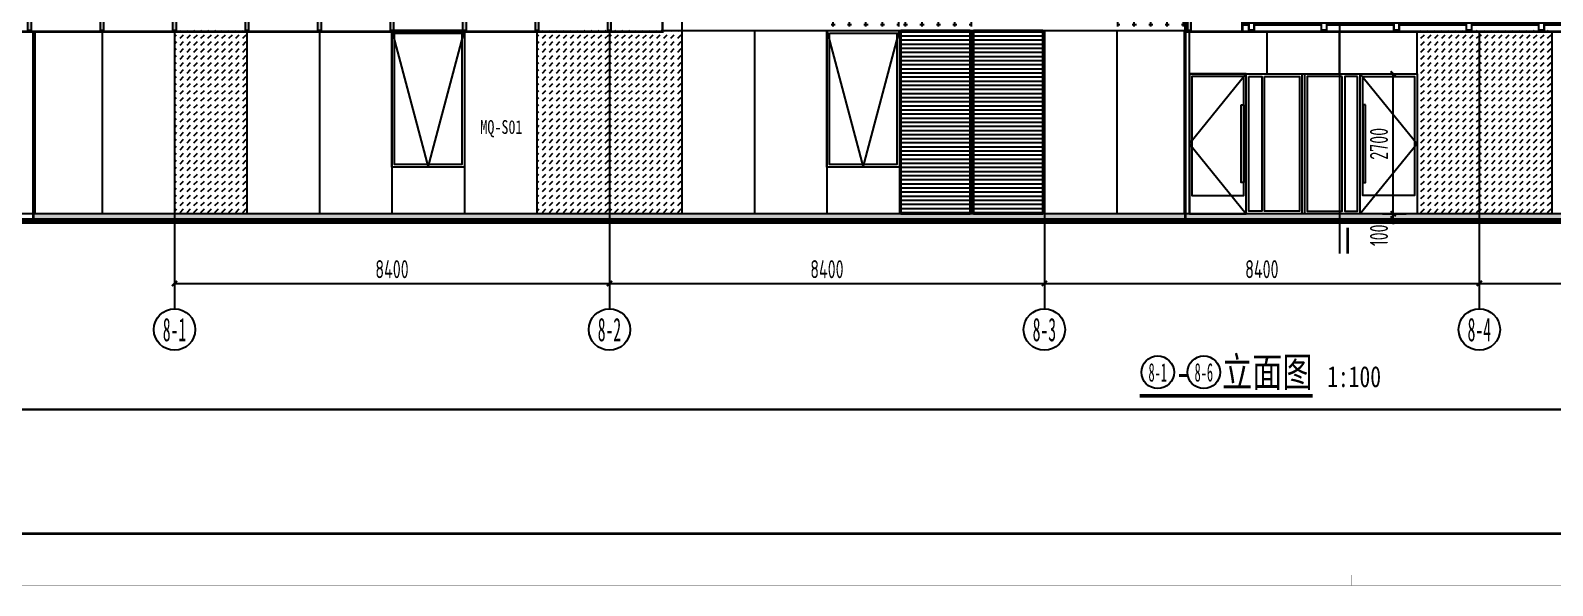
# Model space of a CAD drawing. Extents: x -863035 to 270371, y -8918 to 240488.
# Drawn here: x -382475 to -353077, y 23672 to 34396 of the extents above; entities that cross this region are included whole.
import ezdxf
from ezdxf.enums import TextEntityAlignment as Align
from ezdxf.xclip import XClip

# ---------------------------------------------------------------- set-up
doc = ezdxf.new("R2010")
doc.units = 0
doc.header["$LTSCALE"] = 1000
doc.header["$MEASUREMENT"] = 0
doc.header["$XCLIPFRAME"] = 0
doc.linetypes.add('109-34 轴网$0$L1$0$$AUDIT_BAD_LTYPE1', pattern=[0])
for name, color, linetype in [('01-标注_符号', 200, 'Continuous'), ('01-标注_轴线坐标', 132, 'Continuous'), ('02-TEXT_标注', 130, 'Continuous'), ('02-TEXT_轴号', 7, 'Continuous'), ('05-填充_156', 156, 'Continuous'), ('05-填充_18', 18, 'Continuous'), ('A-C_窗', 140, 'Continuous'), ('AXIS_TEXT', 7, 'Continuous'), ('D_玻璃', 152, 'Continuous'), ('D_铝板', 181, 'Continuous'), ('DIM_SYMB', 3, 'Continuous'), ('E-立面', 255, 'Continuous'), ('E-立面轮廓', 241, 'Continuous'), ('PUB_DIM', 3, 'Continuous')]:
    doc.layers.add(name, color=color, linetype=linetype)
doc.layers.add('04-不打印_辅助线', color=165, linetype='Continuous', plot=False)
doc.styles.add('_TCH_AXIS', font='STXIHEI.TTF')
doc.styles.add('_TCH_DIM_T3', font='ROS1', dxfattribs={"width": 0.75, "bigfont": 'JD'})
doc.styles.add('_TCH_LABEL', font='', dxfattribs={"width": 0.75})
doc.styles.add('COMPLEX', font='COMPLEX')
doc.styles.get("Standard").update_dxf_attribs({"font": 'STXIHEI.TTF', "width": 0.75})
doc.styles.get('_TCH_LABEL').set_extended_font_data('SimSun')
doc.dimstyles.new('_TCH_ARCH&&100', dxfattribs={"dimtxt": 350, "dimasz": 100, "dimexe": 250, "dimexo": 300, "dimgap": 100, "dimtad": 1, "dimdec": 0, "dimzin": 0, "dimdsep": 46, "dimtxsty": '_TCH_DIM_T3', "dimblk": 'ARCHTICK', "dimcen": 0.09, "dimclrt": 7, "dimazin": 2, "dimtfac": 1, "dimtdec": 0, "dimtix": 1, "dimtmove": 2, "dimatfit": 3, "dimfxl": 0, "dimtolj": 1, "dimtzin": 0, "dimarcsym": 0})

# ---------------------------------------------------------------- blocks, each defined once
blk = doc.blocks.new('图框-A1')
for points, const_width in [([(0, 0), (841, 0), (841, 594), (0, 594)], 0.05), ([(766, 584), (25, 584), (25, 10), (766, 10)], 0.5)]:
    blk.add_lwpolyline(points, close=True, dxfattribs=dict(const_width=const_width))
at = {"const_width": 0.05}
blk.add_lwpolyline([(420.5, 0), (420.5, 2)], dxfattribs=at)
blk = doc.blocks.new('单爪')
at = {"linetype": 'ByBlock'}
for points in [[(21676, 19383, 0.319961), (21666, 19375), (21676, 19375)], [(21729, 19383, -0.319961), (21739, 19375), (21729, 19375)]]:
    blk.add_hatch(color=256, dxfattribs=at).paths.add_polyline_path(points)
for p, q in [((21675, 19465), (21675, 19486)), ((21675, 19486), (21730, 19486)), ((21675, 19465), (21702, 19465)), ((21676, 19375), (21676, 19450)), ((21676, 19450), (21686, 19450)), ((21683, 19454), (21683, 19465)), ((21683, 19465), (21721, 19465)), ((21683, 19454), (21721, 19454)), ((21686, 19450), (21686, 19454)), ((21730, 19465), (21702, 19465)), ((21719, 19450), (21719, 19454)), ((21719, 19450), (21729, 19450)), ((21721, 19454), (21721, 19465)), ((21729, 19450), (21729, 19375)), ((21730, 19486), (21804, 19519)), ((21730, 19465), (21804, 19507)), ((21730, 19465), (21730, 19486)), ((21813, 19582), (21797, 19579)), ((21797, 19575), (21797, 19579)), ((21857, 19579), (21797, 19579)), ((21811, 19576), (21797, 19576)), ((21797, 19575), (21810, 19575)), ((21797, 19553), (21797, 19557)), ((21797, 19557), (21810, 19557)), ((21797, 19556), (21811, 19556)), ((21797, 19553), (21797, 19553)), ((21807, 19550), (21797, 19553)), ((21850, 19519), (21804, 19519)), ((21804, 19507), (21804, 19519)), ((21850, 19507), (21804, 19507)), ((21849, 19519), (21805, 19519)), ((21849, 19507), (21805, 19507)), ((21811, 19550), (21807, 19550)), ((21847, 19521), (21808, 19521)), ((21808, 19519), (21808, 19521)), ((21808, 19506), (21808, 19507)), ((21847, 19506), (21808, 19506)), ((21810, 19557), (21810, 19575)), ((21811, 19548), (21811, 19576)), ((21811, 19557), (21811, 19575)), ((21843, 19548), (21811, 19548)), ((21812, 19547), (21811, 19548)), ((21842, 19547), (21812, 19547)), ((21812, 19499), (21815, 19499)), ((21812, 19487), (21812, 19499)), ((21812, 19487), (21842, 19487)), ((21814, 19485), (21812, 19487)), ((21841, 19582), (21813, 19582)), ((21815, 19537), (21813, 19536)), ((21815, 19537), (21813, 19536)), ((21813, 19536), (21813, 19526)), ((21813, 19536), (21813, 19526)), ((21815, 19525), (21813, 19526)), ((21815, 19525), (21813, 19526)), ((21841, 19485), (21814, 19485)), ((21839, 19537), (21815, 19537)), ((21839, 19537), (21815, 19537)), ((21815, 19525), (21839, 19525)), ((21815, 19521), (21815, 19525)), ((21839, 19525), (21815, 19525)), ((21839, 19525), (21815, 19525)), ((21839, 19521), (21815, 19521)), ((21815, 19499), (21815, 19506)), ((21834, 19538), (21820, 19538)), ((21820, 19537), (21820, 19538)), ((21820, 19536), (21820, 19526)), ((21820, 19536), (21820, 19526)), ((21821, 19542), (21821, 19547)), ((21834, 19542), (21821, 19542)), ((21821, 19542), (21821, 19538)), ((21827, 19525), (21825, 19521)), ((21827, 19540), (21827, 19522)), ((21827, 19530), (21827, 19512)), ((21827, 19521), (21829, 19525)), ((21833, 19542), (21833, 19547)), ((21834, 19542), (21834, 19538)), ((21834, 19537), (21834, 19538)), ((21834, 19536), (21834, 19526)), ((21834, 19536), (21834, 19526)), ((21841, 19536), (21839, 19537)), ((21841, 19536), (21839, 19537)), ((21841, 19526), (21839, 19525)), ((21841, 19526), (21839, 19525)), ((21839, 19525), (21839, 19521)), ((21840, 19499), (21840, 19506)), ((21842, 19499), (21840, 19499)), ((21857, 19579), (21841, 19582)), ((21841, 19536), (21841, 19526)), ((21841, 19536), (21841, 19526)), ((21841, 19485), (21842, 19487)), ((21842, 19547), (21843, 19548)), ((21842, 19487), (21842, 19499)), ((21843, 19548), (21843, 19576)), ((21857, 19576), (21843, 19576)), ((21857, 19556), (21843, 19556)), ((21847, 19550), (21843, 19550)), ((21845, 19557), (21845, 19575)), ((21857, 19575), (21845, 19575)), ((21857, 19557), (21845, 19557)), ((21857, 19553), (21847, 19550)), ((21847, 19519), (21847, 19521)), ((21847, 19506), (21847, 19507)), ((21850, 19507), (21850, 19519)), ((21857, 19575), (21857, 19579)), ((21857, 19553), (21857, 19557)), ((21676, 19375), (21729, 19375))]:
    blk.add_line(p, q, dxfattribs=at)
at = {"ltscale": 0.2}
blk.add_line((21827, 19481), (21827, 19586), dxfattribs=at)
at = {"linetype": 'ByBlock'}
for centre, radius, start, end in [((21817, 19531), 6.13, 55.6158, 124.3842), ((21817, 19531), 6.13, 55.6158, 124.3842), ((21817, 19531), 6.13, 235.6158, 304.3842), ((21817, 19531), 6.13, 235.6158, 304.3842), ((21827, 19514), 22.9, 72.412, 107.588), ((21827, 19548), 22.9, 252.412, 287.588), ((21838, 19531), 6.13, 55.6158, 124.3842), ((21838, 19531), 6.13, 55.6158, 124.3842), ((21838, 19531), 6.13, 235.6158, 304.3842), ((21838, 19531), 6.13, 235.6158, 304.3842), ((21676, 19372), 10.9, 93.5382, 164.5088), ((21728, 19372), 10.9, 15.4912, 86.4618)]:
    blk.add_arc(centre, radius, start, end, dxfattribs=at)
blk = doc.blocks.new('9-x')
at = {"layer": 'D_玻璃'}
for p, q in [((1243, 0), (1400, 0)), ((-9000, 0), (-8743, 0)), ((-9000, -18), (-8743, -18)), ((-8707, 0), (-8493, 0)), ((-8707, -18), (-8493, -18)), ((-8457, 0), (1400, 0)), ((-8457, -18), (1400, -18)), ((-7307, 0), (-7093, 0)), ((-7307, -18), (-7093, -18)), ((-5907, 0), (-5693, 0)), ((-5907, -18), (-5693, -18)), ((-4507, 0), (-4293, 0)), ((-4507, -18), (-4293, -18)), ((-3107, 0), (-2893, 0)), ((-3107, -18), (-2893, -18)), ((-1707, 0), (-1493, 0)), ((-1707, -18), (-1493, -18)), ((-307, 0), (-93, 0)), ((-307, -18), (-93, -18)), ((1243, -18), (1400, -18)), ((1400, -18), (1400, 0))]:
    blk.add_line(p, q, dxfattribs=at)
at = {"layer": 'D_铝板'}
for p, q in [((-9000, -200), (-8650, -200)), ((-9000, -250), (-8650, -250))]:
    blk.add_line(p, q, dxfattribs=at)
for points in [[(-8650, -200), (-8550, -200), (-8550, -350), (-8650, -350), (-8650, -200)], [(-8550, -200), (1250, -200)], [(-7250, -250), (-8550, -250)], [(-7250, -200), (-7150, -200), (-7150, -350), (-7250, -350), (-7250, -200)], [(-5850, -250), (-7150, -250)], [(-5850, -200), (-5750, -200), (-5750, -350), (-5850, -350), (-5850, -200)], [(-4450, -250), (-5750, -250)], [(-4450, -200), (-4350, -200), (-4350, -350), (-4450, -350), (-4450, -200)], [(-3050, -250), (-4350, -250)], [(-3050, -200), (-2950, -200), (-2950, -350), (-3050, -350), (-3050, -200)], [(-1650, -250), (-2950, -250)], [(-1650, -200), (-1550, -200), (-1550, -350), (-1650, -350), (-1650, -200)], [(1150, -250), (-1550, -250)], [(-250, -200), (-150, -200), (-150, -350), (-250, -350), (-250, -200)], [(1150, -200), (1250, -200), (1250, -350), (1150, -350), (1150, -200)]]:
    blk.add_lwpolyline(points, dxfattribs=at)
for points in [[(-8647, -203), (-8553, -203), (-8553, -347), (-8647, -347)], [(-7247, -203), (-7153, -203), (-7153, -347), (-7247, -347)], [(-5847, -203), (-5753, -203), (-5753, -347), (-5847, -347)], [(-4447, -203), (-4353, -203), (-4353, -347), (-4447, -347)], [(-3047, -203), (-2953, -203), (-2953, -347), (-3047, -347)], [(-1647, -203), (-1553, -203), (-1553, -347), (-1647, -347)], [(-247, -203), (-153, -203), (-153, -347), (-247, -347)], [(1153, -203), (1247, -203), (1247, -347), (1153, -347)]]:
    blk.add_lwpolyline(points, close=True, dxfattribs=at)
at = {"layer": 'D_铝板', "xscale": -1}
for p in [(13102, -19575), (14502, -19575), (15902, -19575), (17302, -19575), (18702, -19575), (20102, -19575), (21502, -19575)]:
    blk.add_blockref('单爪', p, dxfattribs=at)
at = {"layer": 'D_铝板'}
for p in [(-30302, -19575), (-28902, -19575), (-27502, -19575), (-26102, -19575), (-24702, -19575), (-23302, -19575), (-21902, -19575), (-20502, -19575)]:
    blk.add_blockref('单爪', p, dxfattribs=at)
blk = doc.blocks.new('*U25')
at = {"layer": '05-填充_18'}
h = blk.add_hatch(color=256, dxfattribs=at)
h.dxf.hatch_style = 1
h.paths.add_polyline_path([(60, -10350), (0, -10350), (0, 310), (60, 310)])
blk.add_lwpolyline([(60, -10350), (0, -10350), (0, 310), (60, 310)], close=True)
blk = doc.blocks.new('*U30')
at = {"layer": '05-填充_18'}
h = blk.add_hatch(color=256, dxfattribs=at)
h.dxf.hatch_style = 1
h.paths.add_polyline_path([(60, -14550), (0, -14550), (0, 310), (60, 310)])
blk.add_lwpolyline([(60, -14550), (0, -14550), (0, 310), (60, 310)], close=True)
blk = doc.blocks.new('lghjuytd')
at = {"layer": '05-填充_156'}
h = blk.add_hatch(dxfattribs=at)
h.set_pattern_fill('CROSS', color=136, scale=100, angle=180)
h.set_pattern_definition([(360, (40816.51, -112330.42), (158.75, 158.75), [79.375, -238.125]), (90, (40856.2, -112370.1), (-158.75, 158.75), [79.375, -238.125])])
h.paths.add_polyline_path([(30823.5, -19248.3), (29423.5, -19248.3), (29423.5, -20178.3), (30823.5, -20178.3)])
h = blk.add_hatch(dxfattribs=at)
h.set_pattern_fill('CROSS', color=136, scale=100, angle=180)
h.set_pattern_definition([(360, (42216.51, -112330.42), (158.75, 158.75), [79.375, -238.125]), (90, (42256.2, -112370.1), (-158.75, 158.75), [79.375, -238.125])])
h.paths.add_polyline_path([(32223.5, -19248.3), (30823.5, -19248.3), (30823.5, -20178.3), (32223.5, -20178.3)])
h = blk.add_hatch(dxfattribs=at)
h.set_pattern_fill('CROSS', color=136, scale=100, angle=180)
h.set_pattern_definition([(360, (46316.51, -112330.42), (158.75, 158.75), [79.375, -238.125]), (90, (46356.2, -112370.1), (-158.75, 158.75), [79.375, -238.125])])
h.paths.add_polyline_path([(36323.5, -19248.3), (35023.5, -19248.3), (35023.5, -20178.3), (36323.5, -20178.3)])
at = {"layer": '04-不打印_辅助线'}
blk.add_lwpolyline([(67010, -23718.3), (7385.4, -23718.3)], dxfattribs=at)
at = {"layer": 'A-C_窗'}
blk.add_line((26623.5, -17918.3), (26623.5, -20178.3), dxfattribs=at)
at = {"layer": 'E-立面', "linetype": '109-34 轴网$0$L1$0$$AUDIT_BAD_LTYPE1'}
blk.add_lwpolyline([(7385.4, -23818.3), (66987, -23818.3)], dxfattribs=at)
at = {"layer": 'E-立面轮廓', "const_width": 50}
for points in [[(36348.5, -20203.3), (44248.5, -20203.3), (44248.5, -2893.3), (24398.5, -2893.3), (24398.5, -5318.3)], [(14398.5, -9518.3), (14398.5, -5293.3), (37448.5, -5293.3), (37448.5, -20178.3)], [(36348.5, -23818.3), (36348.5, -17893.3), (26223.5, -17893.3)]]:
    blk.add_lwpolyline(points, dxfattribs=at)
blk.add_lwpolyline([(26248.5, -20203.3), (26248.5, -9493.3), (11208.5, -9493.3), (11208.5, -20203.3)], close=True, dxfattribs=at)
at = {"layer": 'E-立面轮廓', "linetype": '109-34 轴网$0$L1$0$$AUDIT_BAD_LTYPE1', "const_width": 100}
blk.add_lwpolyline([(7385.4, -23868.3), (66987, -23868.3)], dxfattribs=at)
at = {"layer": 'D_铝板'}
for name, p in [('*U30', (36393.5, -5628.2)), ('*U25', (13993.5, -9828.2)), ('*U25', (15393.5, -9828.2)), ('*U25', (16793.5, -9828.2)), ('*U25', (18193.5, -9828.2)), ('*U25', (19593.5, -9828.2)), ('*U25', (20993.5, -9828.2)), ('*U25', (22393.5, -9828.2)), ('*U25', (23793.5, -9828.2)), ('*U25', (25193.5, -9828.2))]:
    blk.add_blockref(name, p, dxfattribs=at)
ref = blk.add_blockref('9-x', (44823.5, -19828.3), dxfattribs=at)
XClip(ref).set_block_clipping_path([(-7400.0000000023, -350), (1399.999999999, -0.0000000006)])
blk = doc.blocks.new('A$C70DF4B89')
at = {"layer": 'A-C_窗'}
for points in [[(-1400, 2640), (0, 2640), (0, 0), (-1400, 0)], [(-1350, 2590), (-50, 2590), (-50, 50), (-1350, 50)]]:
    blk.add_lwpolyline(points, close=True, dxfattribs=at)
blk.add_lwpolyline([(-1400, 2640), (-700, 0), (0, 2640)], dxfattribs=at)
blk = doc.blocks.new('A$C19DA4980')
at = {"layer": 'A-C_窗'}
for points in [[(0, 2700), (4400, 2700), (4400, 0), (0, 0)], [(1100, 2700), (0, 2700), (0, 0), (1100, 0)], [(1050, 2650), (50, 2650), (50, 350), (1050, 350)], [(1150, 2650), (1400, 2650), (1400, 50), (1150, 50)], [(1450, 2650), (2125, 2650), (2125, 50), (1450, 50)], [(2950, 2650), (2275, 2650), (2275, 50), (2950, 50)], [(3250, 2650), (3000, 2650), (3000, 50), (3250, 50)], [(3300, 2700), (4400, 2700), (4400, 0), (3300, 0)], [(3350, 2650), (4350, 2650), (4350, 350), (3350, 350)], [(1000, 2100), (1050, 2100), (1050, 600), (1000, 600)], [(3400, 2100), (3350, 2100), (3350, 600), (3400, 600)]]:
    blk.add_lwpolyline(points, close=True, dxfattribs=at)
for points in [[(1100, 2700), (0, 1350), (1100, 0)], [(2175, 2700), (2175, 0)], [(2225, 2700), (2225, 0)], [(3300, 2700), (4400, 1350), (3300, 0)]]:
    blk.add_lwpolyline(points, dxfattribs=at)
blk = doc.blocks.new('fdsgdfg')
at = {"layer": 'A-C_窗'}
for points in [[(1400, 2640), (0, 2640)], [(0, 2640), (700, 0), (1400, 2640)], [(1400, 0), (0, 0)]]:
    blk.add_lwpolyline(points, dxfattribs=at)
for points in [[(0, 2640), (1400, 2640), (1400, 0), (0, 0)], [(50, 2590), (1350, 2590), (1350, 50), (50, 50)]]:
    blk.add_lwpolyline(points, close=True, dxfattribs=at)
blk = doc.blocks.new('_AXISO')
blk.add_circle((0, 0), 0.5)
at = {"layer": 'AXIS_TEXT', "style": 'COMPLEX', "width": 1.041667}
blk.add_attdef('A', text='', height=0.56, dxfattribs=at).set_placement((-0.25, -0.28), (0.25, -0.28), align=Align.FIT)
blk = doc.blocks.new('_ArchTick')
at = {"color": 0, "linetype": 'ByBlock', "const_width": 0.4}
blk.add_lwpolyline([(-0.5, -0.5), (0.5, 0.5)], dxfattribs=at)
blk = doc.blocks.new('*D214')
at = {"layer": '01-标注_轴线坐标', "color": 0, "lineweight": -2, "transparency": 16777216}
for p, q in [((-379692, 31409), (-379692, 29259)), ((-371292, 31409), (-371292, 29259)), ((-379692, 29509), (-371292, 29509))]:
    blk.add_line(p, q, dxfattribs=at)
at = {"layer": 'Defpoints', "color": 0, "transparency": 16777216}
for p in [(-379692, 31709), (-371292, 31709), (-371292, 29509)]:
    blk.add_point(p, dxfattribs=at)
at = {"layer": '01-标注_轴线坐标', "color": 0, "lineweight": -2, "transparency": 16777216, "xscale": 100, "yscale": 100, "zscale": 100, "rotation": 180}
blk.add_blockref('_ArchTick', (-379692, 29509), dxfattribs=at)
at = {"layer": '01-标注_轴线坐标', "color": 0, "lineweight": -2, "transparency": 16777216, "xscale": 100, "yscale": 100, "zscale": 100}
blk.add_blockref('_ArchTick', (-371292, 29509), dxfattribs=at)
at = {"layer": '01-标注_轴线坐标', "color": 7, "transparency": 16777216, "insert": (-375492, 29784), "char_height": 350, "attachment_point": 5, "style": '_TCH_DIM_T3'}
blk.add_mtext('\\A1;8400', dxfattribs=at)
blk = doc.blocks.new('*D215')
at = {"layer": '01-标注_轴线坐标', "color": 0, "lineweight": -2, "transparency": 16777216}
for p, q in [((-371292, 31409), (-371292, 29259)), ((-362892, 31409), (-362892, 29259)), ((-371292, 29509), (-362892, 29509))]:
    blk.add_line(p, q, dxfattribs=at)
at = {"layer": 'Defpoints', "color": 0, "transparency": 16777216}
for p in [(-371292, 31709), (-362892, 31709), (-362892, 29509)]:
    blk.add_point(p, dxfattribs=at)
at = {"layer": '01-标注_轴线坐标', "color": 0, "lineweight": -2, "transparency": 16777216, "xscale": 100, "yscale": 100, "zscale": 100, "rotation": 180}
blk.add_blockref('_ArchTick', (-371292, 29509), dxfattribs=at)
at = {"layer": '01-标注_轴线坐标', "color": 0, "lineweight": -2, "transparency": 16777216, "xscale": 100, "yscale": 100, "zscale": 100}
blk.add_blockref('_ArchTick', (-362892, 29509), dxfattribs=at)
at = {"layer": '01-标注_轴线坐标', "color": 7, "transparency": 16777216, "insert": (-367092, 29784), "char_height": 350, "attachment_point": 5, "style": '_TCH_DIM_T3'}
blk.add_mtext('\\A1;8400', dxfattribs=at)
blk = doc.blocks.new('*D216')
at = {"layer": '01-标注_轴线坐标', "color": 0, "lineweight": -2, "transparency": 16777216}
for p, q in [((-362892, 31409), (-362892, 29259)), ((-354492, 31409), (-354492, 29259)), ((-362892, 29509), (-354492, 29509))]:
    blk.add_line(p, q, dxfattribs=at)
at = {"layer": 'Defpoints', "color": 0, "transparency": 16777216}
for p in [(-362892, 31709), (-354492, 31709), (-354492, 29509)]:
    blk.add_point(p, dxfattribs=at)
at = {"layer": '01-标注_轴线坐标', "color": 0, "lineweight": -2, "transparency": 16777216, "xscale": 100, "yscale": 100, "zscale": 100, "rotation": 180}
blk.add_blockref('_ArchTick', (-362892, 29509), dxfattribs=at)
at = {"layer": '01-标注_轴线坐标', "color": 0, "lineweight": -2, "transparency": 16777216, "xscale": 100, "yscale": 100, "zscale": 100}
blk.add_blockref('_ArchTick', (-354492, 29509), dxfattribs=at)
at = {"layer": '01-标注_轴线坐标', "color": 7, "transparency": 16777216, "insert": (-358692, 29784), "char_height": 350, "attachment_point": 5, "style": '_TCH_DIM_T3'}
blk.add_mtext('\\A1;8400', dxfattribs=at)
blk = doc.blocks.new('*D217')
at = {"layer": '01-标注_轴线坐标', "color": 0, "lineweight": -2, "transparency": 16777216}
for p, q in [((-354492, 31409), (-354492, 29259)), ((-346092, 31409), (-346092, 29259)), ((-354492, 29509), (-346092, 29509))]:
    blk.add_line(p, q, dxfattribs=at)
at = {"layer": 'Defpoints', "color": 0, "transparency": 16777216}
for p in [(-354492, 31709), (-346092, 31709), (-346092, 29509)]:
    blk.add_point(p, dxfattribs=at)
at = {"layer": '01-标注_轴线坐标', "color": 0, "lineweight": -2, "transparency": 16777216, "xscale": 100, "yscale": 100, "zscale": 100, "rotation": 180}
blk.add_blockref('_ArchTick', (-354492, 29509), dxfattribs=at)
at = {"layer": '01-标注_轴线坐标', "color": 0, "lineweight": -2, "transparency": 16777216, "xscale": 100, "yscale": 100, "zscale": 100}
blk.add_blockref('_ArchTick', (-346092, 29509), dxfattribs=at)
at = {"layer": '01-标注_轴线坐标', "color": 7, "transparency": 16777216, "insert": (-350292, 29784), "char_height": 350, "attachment_point": 5, "style": '_TCH_DIM_T3'}
blk.add_mtext('\\A1;8400', dxfattribs=at)
blk = doc.blocks.new('*D710')
at = {"layer": 'Defpoints', "color": 0, "transparency": 16777216}
for p in [(-356661, 33556), (-356155, 33556), (-356661, 30856)]:
    blk.add_point(p, dxfattribs=at)
at = {"layer": 'PUB_DIM', "color": 0, "lineweight": -2, "transparency": 16777216}
for p, q in [((-356361, 33556), (-355905, 33556)), ((-356155, 30856), (-356155, 33556)), ((-356361, 30856), (-355905, 30856))]:
    blk.add_line(p, q, dxfattribs=at)
at = {"layer": 'PUB_DIM', "color": 0, "lineweight": -2, "transparency": 16777216, "xscale": 100, "yscale": 100, "zscale": 100}
for p, rotation in [((-356155, 33556), 90), ((-356155, 30856), 270)]:
    blk.add_blockref('_ArchTick', p, dxfattribs=dict(at, rotation=rotation))
at = {"layer": 'PUB_DIM', "color": 7, "transparency": 16777216, "insert": (-356430, 32206), "char_height": 350, "attachment_point": 5, "rotation": 90, "style": '_TCH_DIM_T3'}
blk.add_mtext('\\A1;2700', dxfattribs=at)
blk = doc.blocks.new('*D711')
at = {"layer": 'Defpoints', "color": 0, "transparency": 16777216}
for p in [(-356661, 30856), (-356661, 30756), (-356155, 30856)]:
    blk.add_point(p, dxfattribs=at)
at = {"layer": 'PUB_DIM', "color": 0, "lineweight": -2, "transparency": 16777216}
for p, q in [((-356155, 30856), (-356155, 30956)), ((-356361, 30856), (-355905, 30856)), ((-356361, 30756), (-355905, 30756)), ((-356155, 30756), (-356155, 30856)), ((-356155, 30756), (-356155, 30656))]:
    blk.add_line(p, q, dxfattribs=at)
at = {"layer": 'PUB_DIM', "color": 0, "lineweight": -2, "transparency": 16777216, "xscale": 100, "yscale": 100, "zscale": 100}
for p, rotation in [((-356155, 30856), 270), ((-356155, 30756), 90)]:
    blk.add_blockref('_ArchTick', p, dxfattribs=dict(at, rotation=rotation))
at = {"layer": 'PUB_DIM', "color": 7, "transparency": 16777216, "insert": (-356430, 30439), "char_height": 350, "attachment_point": 5, "rotation": 90, "style": '_TCH_DIM_T3'}
blk.add_mtext('\\A1;100', dxfattribs=at)

msp = doc.modelspace()

# ---------------------------------------------------------------- linework, layer by layer
at = {"layer": '02-TEXT_标注', "color": 0}
for centre in [(-360703.4, 27792.1), (-359813.1, 27792.1)]:
    msp.add_circle(centre, 315, dxfattribs=at)
at = {"layer": '04-不打印_辅助线'}
for points in [[(-396516, 27074.5), (-322416, 27074.5), (-322416, 54574.5), (-396516, 54574.5)], [(-322416, 27074.5), (-396516, 27074.5), (-396516, 24674.5), (-322416, 24674.5)]]:
    msp.add_lwpolyline(points, close=True, dxfattribs=at)
at = {"layer": 'DIM_SYMB', "color": 0, "const_width": 70}
msp.add_lwpolyline([(-361053.4, 27337.1), (-357710.3, 27337.1)], dxfattribs=at)

# ---------------------------------------------------------------- block references
at = {"xscale": 100, "yscale": 100, "zscale": 100}
msp.add_blockref('图框-A1', (-399016, 23674.5), dxfattribs=at)
at = {"layer": '01-标注_轴线坐标'}
ref = msp.add_blockref('_AXISO', (-379692.5, 28618.3), dxfattribs=dict(at, xscale=800, yscale=800, zscale=800))
ref.add_attrib('A', '8-1', dxfattribs={"layer": '02-TEXT_轴号', "height": 452.55, "style": '_TCH_AXIS', "width": 0.51875}).set_placement((-379918.7, 28392), (-379466.2, 28392), align=Align.FIT)
ref = msp.add_blockref('_AXISO', (-371292.5, 28618.3), dxfattribs=dict(at, xscale=800, yscale=800, zscale=800))
ref.add_attrib('A', '8-2', dxfattribs={"layer": '02-TEXT_轴号', "height": 452.55, "style": '_TCH_AXIS', "width": 0.51875}).set_placement((-371518.7, 28392), (-371066.2, 28392), align=Align.FIT)
ref = msp.add_blockref('_AXISO', (-362892.5, 28618.3), dxfattribs=dict(at, xscale=800, yscale=800, zscale=800))
ref.add_attrib('A', '8-3', dxfattribs={"layer": '02-TEXT_轴号', "height": 452.55, "style": '_TCH_AXIS', "width": 0.51875}).set_placement((-363118.7, 28392), (-362666.2, 28392), align=Align.FIT)
ref = msp.add_blockref('_AXISO', (-354492.5, 28618.3), dxfattribs=dict(at, xscale=800, yscale=800, zscale=800))
ref.add_attrib('A', '8-4', dxfattribs={"layer": '02-TEXT_轴号', "height": 452.55, "style": '_TCH_AXIS', "width": 0.51875}).set_placement((-354718.7, 28392), (-354266.2, 28392), align=Align.FIT)

# ---------------------------------------------------------------- texts
at = {"layer": '02-TEXT_标注', "color": 0, "width": 0.691667}
for s, p, p2 in [('8-1', (-360881.6, 27613.9), (-360525.2, 27613.9)), ('8-6', (-359991.3, 27613.9), (-359634.9, 27613.9))]:
    msp.add_text(s, height=356.38, dxfattribs=at).set_placement(p, p2, align=Align.FIT)
at = {"layer": '02-TEXT_标注', "color": 0, "width": 0.75}
for s, height, p in [('立面图', 570.85, (-359463.1, 27512.1)), ('-', 570.9, (-360353.4, 27512.1)), ('1:100', 407.75, (-357430.3, 27505.2))]:
    msp.add_text(s, height=height, dxfattribs=at).set_placement(p)

# ---------------------------------------------------------------- next in the draw order: block references
msp.add_blockref('lghjuytd', (-396516, 54574.5))

# ---------------------------------------------------------------- next in the draw order: hatches: boundary and pattern name
at = {"layer": '05-填充_156'}
h = msp.add_hatch(dxfattribs=at)
h.set_pattern_fill('DASH', color=256, scale=100, angle=225)
h.set_pattern_definition([(45, (-371099.45, -57755.89), (4e-14, 134.70384), [95.25, -95.25])])
h.paths.add_polyline_path([(-378292.5, 34396.2), (-379692.5, 34396.2), (-379692.5, 30856.2), (-378292.5, 30856.2)])
h = msp.add_hatch(dxfattribs=at)
h.set_pattern_fill('DASH', color=256, scale=100, angle=225)
h.set_pattern_definition([(45, (-364099.45, -57755.89), (4e-14, 134.70384), [95.25, -95.25])])
h.paths.add_polyline_path([(-371292.5, 34396.2), (-372692.5, 34396.2), (-372692.5, 30856.2), (-371292.5, 30856.2)])
h = msp.add_hatch(dxfattribs=at)
h.set_pattern_fill('DASH', color=256, scale=100, angle=225)
h.set_pattern_definition([(45, (-362699.45, -57755.89), (4e-14, 134.70384), [95.25, -95.25])])
h.paths.add_polyline_path([(-369892.5, 34396.2), (-371292.5, 34396.2), (-371292.5, 30856.2), (-369892.5, 30856.2)])
h = msp.add_hatch(dxfattribs=at)
h.set_pattern_fill('DASH', color=256, scale=100, angle=225)
h.set_pattern_definition([(45, (-347269.45, -57755.89), (4e-14, 134.70384), [95.25, -95.25])])
h.paths.add_polyline_path([(-354462.5, 34396.2), (-355692.5, 34396.2), (-355692.5, 30856.2), (-354462.5, 30856.2)])
h = msp.add_hatch(dxfattribs=at)
h.set_pattern_fill('DASH', color=256, scale=100, angle=225)
h.set_pattern_definition([(45, (-345899.45, -57755.89), (4e-14, 134.70384), [95.25, -95.25])])
h.paths.add_polyline_path([(-353092.5, 34396.2), (-354492.5, 34396.2), (-354492.5, 30856.2), (-353092.5, 30856.2)])
at = {"layer": '05-填充_18'}
h = msp.add_hatch(color=256, dxfattribs=at)
h.dxf.hatch_style = 1
h.paths.add_polyline_path([(-382392.5, 30756.2), (-335292.5, 30756.2), (-335292.5, 30856.2), (-382392.5, 30856.2)])
at = {"layer": 'A-C_窗'}
h = msp.add_hatch(dxfattribs=at)
h.set_pattern_fill('ANSI31', color=256, scale=50, angle=315)
h.set_pattern_definition([(0, (-7304.31, -116600), (2e-14, 79.375), [])])
h.paths.add_polyline_path([(-365662.5, 34396.2), (-365662.5, 30856.2), (-364322.5, 30856.2), (-364322.5, 34396.2)])
h = msp.add_hatch(dxfattribs=at)
h.set_pattern_fill('ANSI31', color=256, scale=50, angle=315)
h.set_pattern_definition([(0, (-5904.31, -116600), (2e-14, 79.375), [])])
h.paths.add_polyline_path([(-364262.5, 34396.2), (-364262.5, 30856.2), (-362922.5, 30856.2), (-362922.5, 34396.2)])

# ---------------------------------------------------------------- next in the draw order: linework, layer by layer
at = {"layer": '01-标注_符号'}
msp.add_line((-357186.1, 30084), (-357186.1, 53067.7), dxfattribs=at)
at = {"layer": '01-标注_符号', "const_width": 50}
msp.add_lwpolyline([(-357036.1, 30084), (-357036.1, 30584)], dxfattribs=at)
at = {"layer": '01-标注_轴线坐标'}
for p, q in [((-379692.5, 31718.3), (-379692.5, 29018.3)), ((-371292.5, 31718.3), (-371292.5, 29018.3)), ((-362892.5, 31718.3), (-362892.5, 29018.3)), ((-354492.5, 31718.3), (-354492.5, 29018.3))]:
    msp.add_line(p, q, dxfattribs=at)
at = {"layer": 'A-C_窗'}
for points in [[(-381092.5, 34396.2), (-381092.5, 30856.2)], [(-379692.5, 34396.2), (-379692.5, 30856.2)], [(-378292.5, 34396.2), (-378292.5, 30856.2)], [(-376892.5, 34396.2), (-376892.5, 30856.2)], [(-375492.5, 34396.2), (-375492.5, 30856.2)], [(-374092.5, 34396.2), (-374092.5, 30856.2)], [(-372692.5, 34396.2), (-372692.5, 30856.2)], [(-371292.5, 34396.2), (-371292.5, 30856.2)], [(-370292.5, 34396.2), (-360192.5, 34396.2)], [(-369892.5, 34396.2), (-369892.5, 30856.2)], [(-368492.5, 34396.2), (-368492.5, 30856.2)], [(-367092.5, 34396.2), (-367092.5, 30856.2)], [(-365692.5, 34396.2), (-365692.5, 30856.2)], [(-364292.5, 34396.2), (-364292.5, 30856.2)], [(-362892.5, 34396.2), (-362892.5, 30856.2)], [(-361492.5, 34396.2), (-361492.5, 30856.2)], [(-360092.5, 33556.2), (-360092.5, 34396.2)], [(-358592.5, 33556.2), (-358592.5, 34396.2)], [(-357192.5, 33556.2), (-357192.5, 34396.2)], [(-355692.5, 33556.2), (-355692.5, 34396.2)], [(-354492.5, 34396.2), (-354492.5, 30856.2)], [(-353092.5, 34396.2), (-353092.5, 30856.2)], [(-335292.5, 30856.2), (-382392.5, 30856.2)]]:
    msp.add_lwpolyline(points, dxfattribs=at)
for points in [[(-365662.5, 30856.2), (-364322.5, 30856.2), (-364322.5, 34396.2), (-365662.5, 34396.2)], [(-364262.5, 30856.2), (-362922.5, 30856.2), (-362922.5, 34396.2), (-364262.5, 34396.2)]]:
    msp.add_lwpolyline(points, close=True, dxfattribs=at)
at = {"layer": 'E-立面', "linetype": '109-34 轴网$0$L1$0$$AUDIT_BAD_LTYPE1'}
for points in [[(-382392.5, 34396.2), (-382392.5, 30856.2)], [(-360192.5, 34396.2), (-360192.5, 30856.2)]]:
    msp.add_lwpolyline(points, dxfattribs=at)
at = {"layer": 'E-立面轮廓', "const_width": 50}
msp.add_lwpolyline([(-382417.5, 34396.2), (-382417.5, 30756.2)], dxfattribs=at)

# ---------------------------------------------------------------- next in the draw order: block references
msp.add_blockref('fdsgdfg', (-375492.5, 31756.2))
at = {"layer": 'A-C_窗'}
for name, p in [('A$C70DF4B89', (-365692.5, 31756.2)), ('A$C19DA4980', (-360092.5, 30856.2))]:
    msp.add_blockref(name, p, dxfattribs=at)

# ---------------------------------------------------------------- next in the draw order: texts
at = {"layer": '01-标注_符号', "color": 7, "style": '_TCH_LABEL', "width": 0.75}
msp.add_text('MQ-S01', height=265.82, dxfattribs=at).set_placement((-373785.7, 32397.6))

# ---------------------------------------------------------------- next in the draw order: dimensions: what is measured, and where the dimension line sits
at = {"layer": '01-标注_轴线坐标'}
for p1, p2, picture, middle in [((-379692.5, 31708.6), (-371292.5, 31708.6), '*D214', (-375492.5, 29783.6)), ((-371292.5, 31708.6), (-362892.5, 31708.6), '*D215', (-367092.5, 29783.6)), ((-362892.5, 31708.6), (-354492.5, 31708.6), '*D216', (-358692.5, 29783.6)), ((-354492.5, 31708.6), (-346092.5, 31708.6), '*D217', (-350292.5, 29783.6))]:
    dim = msp.add_aligned_dim(p1=p1, p2=p2, distance=-2200, dimstyle='_TCH_ARCH&&100', dxfattribs=at)
    dim.commit()
    dim.dimension.update_dxf_attribs({"geometry": picture, "text_midpoint": middle})
at = {"layer": 'PUB_DIM'}
dim = msp.add_aligned_dim(p1=(-356660.9, 30856.2), p2=(-356660.9, 33556.2), distance=-505.4, dimstyle='_TCH_ARCH&&100', dxfattribs=at)
dim.commit()
dim.dimension.update_dxf_attribs({"geometry": '*D710', "text_midpoint": (-356430.4, 32206.2)})
dim = msp.add_linear_dim(base=(-356155.4, 30856.2), p1=(-356660.9, 30756.2), p2=(-356660.9, 30856.2), angle=90, dimstyle='_TCH_ARCH&&100', dxfattribs=at)
dim.commit()
dim.dimension.update_dxf_attribs({"geometry": '*D711', "text_midpoint": (-356430.4, 30438.9), "dimtype": 161})

doc.saveas('drawing.dxf')
